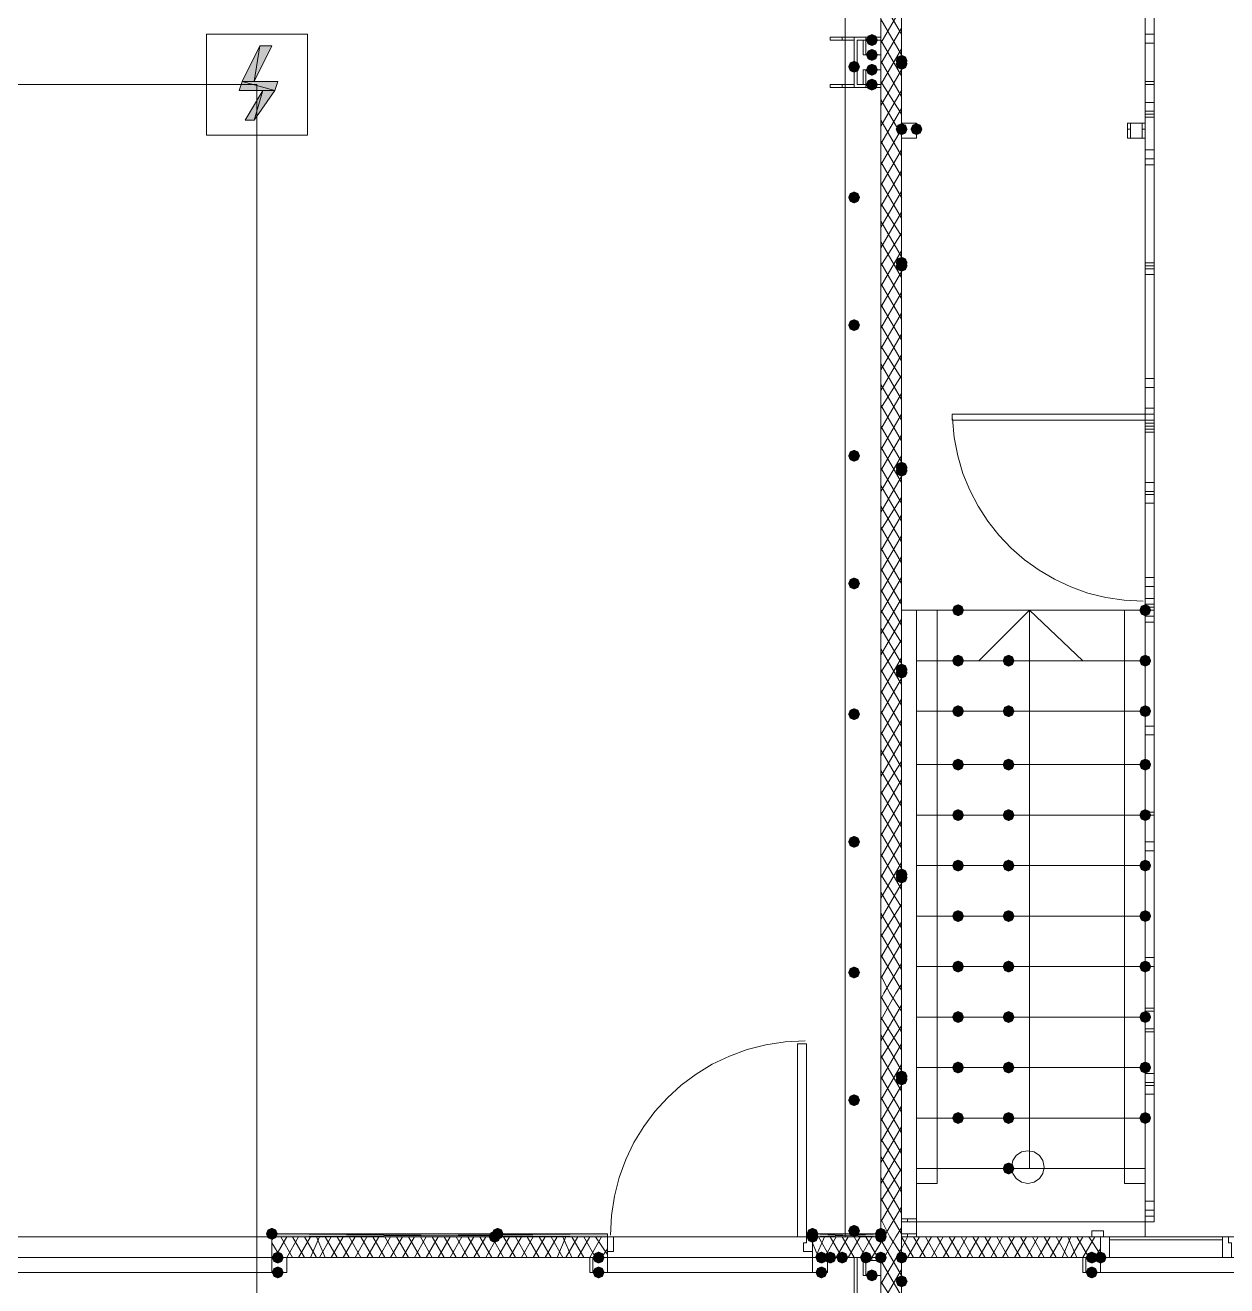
# Model space of a CAD drawing. Header units: millimetres. Extents: x 0 to 420, y 0 to 297.
# Drawn here: x 223.31 to 240.43, y 187.01 to 204.98 of the extents above; entities that cross this region are included whole.
import ezdxf

# ---------------------------------------------------------------- set-up
doc = ezdxf.new("R2010")
doc.units = ezdxf.units.MM

msp = doc.modelspace()

# ---------------------------------------------------------------- hatches: boundary and pattern name
h = msp.add_hatch(color=7)
h.paths.add_polyline_path([(235.796667, 222.207667), (235.796667, 204.47)], flags=0)
h.paths.add_polyline_path([(235.796667, 204.47), (235.796667, 222.207667)], flags=0)
for color, points in [(7, [(235.458, 204.766333), (235.433129, 204.706537), (235.373333, 204.681667), (235.313538, 204.706537), (235.288667, 204.766333), (235.313537, 204.826129), (235.373333, 204.851), (235.433129, 204.826129)]), (7, [(235.458, 204.554667), (235.433129, 204.494871), (235.373333, 204.47), (235.313538, 204.494871), (235.288667, 204.554667), (235.313537, 204.614462), (235.373333, 204.639333), (235.433129, 204.614463)]), (254, [(235.881333, 204.47), (235.856462, 204.410204), (235.796667, 204.385333), (235.736871, 204.410204), (235.712, 204.47), (235.736871, 204.529796), (235.796667, 204.554667), (235.856462, 204.529796)]), (254, [(235.881333, 204.427667), (235.856462, 204.367871), (235.796667, 204.343), (235.736871, 204.367871), (235.712, 204.427667), (235.736871, 204.487462), (235.796667, 204.512333), (235.856462, 204.487463)]), (7, [(235.204, 204.385333), (235.179129, 204.325537), (235.119333, 204.300667), (235.059538, 204.325537), (235.034667, 204.385333), (235.059537, 204.445129), (235.119333, 204.47), (235.179129, 204.445129)]), (7, [(235.458, 204.343), (235.433129, 204.283204), (235.373333, 204.258333), (235.313538, 204.283204), (235.288667, 204.343), (235.313537, 204.402796), (235.373333, 204.427667), (235.433129, 204.402796)]), (7, [(235.458, 204.131333), (235.433129, 204.071537), (235.373333, 204.046667), (235.313538, 204.071537), (235.288667, 204.131333), (235.313537, 204.191129), (235.373333, 204.216), (235.433129, 204.191129)]), (7, [(235.881333, 203.496333), (235.856462, 203.436537), (235.796667, 203.411667), (235.736871, 203.436537), (235.712, 203.496333), (235.736871, 203.556129), (235.796667, 203.581), (235.856462, 203.556129)]), (7, [(236.093, 203.496333), (236.068129, 203.436537), (236.008333, 203.411667), (235.948537, 203.436537), (235.923667, 203.496333), (235.948537, 203.556129), (236.008333, 203.581), (236.068129, 203.556129)]), (7, [(235.204, 202.522667), (235.179129, 202.462871), (235.119333, 202.438), (235.059538, 202.462871), (235.034667, 202.522667), (235.059537, 202.582462), (235.119333, 202.607333), (235.179129, 202.582463)]), (254, [(235.881333, 201.591333), (235.856462, 201.531537), (235.796667, 201.506667), (235.736871, 201.531537), (235.712, 201.591333), (235.736871, 201.651129), (235.796667, 201.676), (235.856462, 201.651129)]), (254, [(235.881333, 201.549), (235.856462, 201.489204), (235.796667, 201.464333), (235.736871, 201.489204), (235.712, 201.549), (235.736871, 201.608796), (235.796667, 201.633667), (235.856462, 201.608796)]), (7, [(235.204, 200.702333), (235.179129, 200.642537), (235.119333, 200.617667), (235.059538, 200.642537), (235.034667, 200.702333), (235.059537, 200.762129), (235.119333, 200.787), (235.179129, 200.762129)]), (7, [(235.204, 198.839667), (235.179129, 198.779871), (235.119333, 198.755), (235.059538, 198.779871), (235.034667, 198.839667), (235.059537, 198.899462), (235.119333, 198.924333), (235.179129, 198.899463)]), (254, [(235.881333, 198.670333), (235.856462, 198.610537), (235.796667, 198.585667), (235.736871, 198.610537), (235.712, 198.670333), (235.736871, 198.730129), (235.796667, 198.755), (235.856462, 198.730129)]), (254, [(235.881333, 198.628), (235.856462, 198.568204), (235.796667, 198.543333), (235.736871, 198.568204), (235.712, 198.628), (235.736871, 198.687796), (235.796667, 198.712667), (235.856462, 198.687796)]), (7, [(235.204, 197.019333), (235.179129, 196.959537), (235.119333, 196.934667), (235.059538, 196.959537), (235.034667, 197.019333), (235.059537, 197.079129), (235.119333, 197.104), (235.179129, 197.079129)]), (254, [(236.685667, 196.638333), (236.660796, 196.578537), (236.601, 196.553667), (236.541204, 196.578537), (236.516333, 196.638333), (236.541204, 196.698129), (236.601, 196.723), (236.660796, 196.698129)]), (254, [(239.352667, 196.638333), (239.327796, 196.578537), (239.268, 196.553667), (239.208204, 196.578537), (239.183333, 196.638333), (239.208204, 196.698129), (239.268, 196.723), (239.327796, 196.698129)]), (254, [(236.685667, 195.918667), (236.660796, 195.858871), (236.601, 195.834), (236.541204, 195.858871), (236.516333, 195.918667), (236.541204, 195.978462), (236.601, 196.003333), (236.660796, 195.978463)]), (254, [(237.405333, 195.918667), (237.380462, 195.858871), (237.320667, 195.834), (237.260871, 195.858871), (237.236, 195.918667), (237.260871, 195.978462), (237.320667, 196.003333), (237.380462, 195.978463)]), (254, [(239.352667, 195.918667), (239.327796, 195.858871), (239.268, 195.834), (239.208204, 195.858871), (239.183333, 195.918667), (239.208204, 195.978462), (239.268, 196.003333), (239.327796, 195.978463)]), (254, [(235.881333, 195.791667), (235.856462, 195.731871), (235.796667, 195.707), (235.736871, 195.731871), (235.712, 195.791667), (235.736871, 195.851462), (235.796667, 195.876333), (235.856462, 195.851463)]), (254, [(235.881333, 195.749333), (235.856462, 195.689537), (235.796667, 195.664667), (235.736871, 195.689537), (235.712, 195.749333), (235.736871, 195.809129), (235.796667, 195.834), (235.856462, 195.809129)]), (7, [(235.204, 195.156667), (235.179129, 195.096871), (235.119333, 195.072), (235.059538, 195.096871), (235.034667, 195.156667), (235.059537, 195.216462), (235.119333, 195.241333), (235.179129, 195.216463)]), (254, [(236.685667, 195.199), (236.660796, 195.139204), (236.601, 195.114333), (236.541204, 195.139204), (236.516333, 195.199), (236.541204, 195.258796), (236.601, 195.283667), (236.660796, 195.258796)]), (254, [(237.405333, 195.199), (237.380462, 195.139204), (237.320667, 195.114333), (237.260871, 195.139204), (237.236, 195.199), (237.260871, 195.258796), (237.320667, 195.283667), (237.380462, 195.258796)]), (254, [(239.352667, 195.199), (239.327796, 195.139204), (239.268, 195.114333), (239.208204, 195.139204), (239.183333, 195.199), (239.208204, 195.258796), (239.268, 195.283667), (239.327796, 195.258796)]), (254, [(236.685667, 194.437), (236.660796, 194.377204), (236.601, 194.352333), (236.541204, 194.377204), (236.516333, 194.437), (236.541204, 194.496796), (236.601, 194.521667), (236.660796, 194.496796)]), (254, [(237.405333, 194.437), (237.380462, 194.377204), (237.320667, 194.352333), (237.260871, 194.377204), (237.236, 194.437), (237.260871, 194.496796), (237.320667, 194.521667), (237.380462, 194.496796)]), (254, [(239.352667, 194.437), (239.327796, 194.377204), (239.268, 194.352333), (239.208204, 194.377204), (239.183333, 194.437), (239.208204, 194.496796), (239.268, 194.521667), (239.327796, 194.496796)]), (254, [(236.685667, 193.717333), (236.660796, 193.657537), (236.601, 193.632667), (236.541204, 193.657537), (236.516333, 193.717333), (236.541204, 193.777129), (236.601, 193.802), (236.660796, 193.777129)]), (254, [(237.405333, 193.717333), (237.380462, 193.657537), (237.320667, 193.632667), (237.260871, 193.657537), (237.236, 193.717333), (237.260871, 193.777129), (237.320667, 193.802), (237.380462, 193.777129)]), (254, [(239.352667, 193.717333), (239.327796, 193.657537), (239.268, 193.632667), (239.208204, 193.657537), (239.183333, 193.717333), (239.208204, 193.777129), (239.268, 193.802), (239.327796, 193.777129)]), (7, [(235.204, 193.336333), (235.179129, 193.276537), (235.119333, 193.251667), (235.059538, 193.276537), (235.034667, 193.336333), (235.059537, 193.396129), (235.119333, 193.421), (235.179129, 193.396129)]), (254, [(236.685667, 192.997667), (236.660796, 192.937871), (236.601, 192.913), (236.541204, 192.937871), (236.516333, 192.997667), (236.541204, 193.057462), (236.601, 193.082333), (236.660796, 193.057463)]), (254, [(237.405333, 192.997667), (237.380462, 192.937871), (237.320667, 192.913), (237.260871, 192.937871), (237.236, 192.997667), (237.260871, 193.057462), (237.320667, 193.082333), (237.380462, 193.057463)]), (254, [(239.352667, 192.997667), (239.327796, 192.937871), (239.268, 192.913), (239.208204, 192.937871), (239.183333, 192.997667), (239.208204, 193.057462), (239.268, 193.082333), (239.327796, 193.057463)]), (254, [(235.881333, 192.870667), (235.856462, 192.810871), (235.796667, 192.786), (235.736871, 192.810871), (235.712, 192.870667), (235.736871, 192.930462), (235.796667, 192.955333), (235.856462, 192.930463)]), (254, [(235.881333, 192.828333), (235.856462, 192.768537), (235.796667, 192.743667), (235.736871, 192.768537), (235.712, 192.828333), (235.736871, 192.888129), (235.796667, 192.913), (235.856462, 192.888129)]), (254, [(236.685667, 192.278), (236.660796, 192.218204), (236.601, 192.193333), (236.541204, 192.218204), (236.516333, 192.278), (236.541204, 192.337796), (236.601, 192.362667), (236.660796, 192.337796)]), (254, [(237.405333, 192.278), (237.380462, 192.218204), (237.320667, 192.193333), (237.260871, 192.218204), (237.236, 192.278), (237.260871, 192.337796), (237.320667, 192.362667), (237.380462, 192.337796)]), (254, [(239.352667, 192.278), (239.327796, 192.218204), (239.268, 192.193333), (239.208204, 192.218204), (239.183333, 192.278), (239.208204, 192.337796), (239.268, 192.362667), (239.327796, 192.337796)]), (254, [(236.685667, 191.558333), (236.660796, 191.498538), (236.601, 191.473667), (236.541204, 191.498538), (236.516333, 191.558333), (236.541204, 191.618129), (236.601, 191.643), (236.660796, 191.618129)]), (254, [(237.405333, 191.558333), (237.380462, 191.498538), (237.320667, 191.473667), (237.260871, 191.498538), (237.236, 191.558333), (237.260871, 191.618129), (237.320667, 191.643), (237.380462, 191.618129)]), (254, [(239.352667, 191.558333), (239.327796, 191.498538), (239.268, 191.473667), (239.208204, 191.498538), (239.183333, 191.558333), (239.208204, 191.618129), (239.268, 191.643), (239.327796, 191.618129)]), (7, [(235.204, 191.473667), (235.179129, 191.413871), (235.119333, 191.389), (235.059538, 191.413871), (235.034667, 191.473667), (235.059537, 191.533462), (235.119333, 191.558333), (235.179129, 191.533463)]), (254, [(236.685667, 190.838667), (236.660796, 190.778871), (236.601, 190.754), (236.541204, 190.778871), (236.516333, 190.838667), (236.541204, 190.898462), (236.601, 190.923333), (236.660796, 190.898463)]), (254, [(237.405333, 190.838667), (237.380462, 190.778871), (237.320667, 190.754), (237.260871, 190.778871), (237.236, 190.838667), (237.260871, 190.898462), (237.320667, 190.923333), (237.380462, 190.898463)]), (254, [(239.352667, 190.838667), (239.327796, 190.778871), (239.268, 190.754), (239.208204, 190.778871), (239.183333, 190.838667), (239.208204, 190.898462), (239.268, 190.923333), (239.327796, 190.898463)]), (254, [(236.685667, 190.119), (236.660796, 190.059204), (236.601, 190.034333), (236.541204, 190.059204), (236.516333, 190.119), (236.541204, 190.178796), (236.601, 190.203667), (236.660796, 190.178796)]), (254, [(237.405333, 190.119), (237.380462, 190.059204), (237.320667, 190.034333), (237.260871, 190.059204), (237.236, 190.119), (237.260871, 190.178796), (237.320667, 190.203667), (237.380462, 190.178796)]), (254, [(239.352667, 190.119), (239.327796, 190.059204), (239.268, 190.034333), (239.208204, 190.059204), (239.183333, 190.119), (239.208204, 190.178796), (239.268, 190.203667), (239.327796, 190.178796)]), (254, [(235.881333, 189.992), (235.856462, 189.932204), (235.796667, 189.907333), (235.736871, 189.932204), (235.712, 189.992), (235.736871, 190.051796), (235.796667, 190.076667), (235.856462, 190.051796)]), (254, [(235.881333, 189.949667), (235.856462, 189.889871), (235.796667, 189.865), (235.736871, 189.889871), (235.712, 189.949667), (235.736871, 190.009462), (235.796667, 190.034333), (235.856462, 190.009463)]), (7, [(235.204, 189.653333), (235.179129, 189.593537), (235.119333, 189.568667), (235.059538, 189.593537), (235.034667, 189.653333), (235.059537, 189.713129), (235.119333, 189.738), (235.179129, 189.713129)]), (254, [(236.685667, 189.399333), (236.660796, 189.339538), (236.601, 189.314667), (236.541204, 189.339538), (236.516333, 189.399333), (236.541204, 189.459129), (236.601, 189.484), (236.660796, 189.459129)]), (254, [(237.405333, 189.399333), (237.380462, 189.339538), (237.320667, 189.314667), (237.260871, 189.339538), (237.236, 189.399333), (237.260871, 189.459129), (237.320667, 189.484), (237.380462, 189.459129)]), (254, [(239.352667, 189.399333), (239.327796, 189.339538), (239.268, 189.314667), (239.208204, 189.339538), (239.183333, 189.399333), (239.208204, 189.459129), (239.268, 189.484), (239.327796, 189.459129)]), (254, [(237.405333, 188.679667), (237.380462, 188.619871), (237.320667, 188.595), (237.260871, 188.619871), (237.236, 188.679667), (237.260871, 188.739462), (237.320667, 188.764333), (237.380462, 188.739463)]), (254, [(226.906667, 187.748333), (226.881796, 187.688538), (226.822, 187.663667), (226.762204, 187.688538), (226.737333, 187.748333), (226.762204, 187.808129), (226.822, 187.833), (226.881796, 187.808129)]), (254, [(226.906667, 187.748333), (226.881796, 187.688538), (226.822, 187.663667), (226.762204, 187.688538), (226.737333, 187.748333), (226.762204, 187.808129), (226.822, 187.833), (226.881796, 187.808129)]), (254, [(230.124, 187.748333), (230.099129, 187.688538), (230.039333, 187.663667), (229.979537, 187.688538), (229.954667, 187.748333), (229.979537, 187.808129), (230.039333, 187.833), (230.099129, 187.808129)]), (254, [(234.611333, 187.748333), (234.586462, 187.688538), (234.526667, 187.663667), (234.466871, 187.688538), (234.442, 187.748333), (234.466871, 187.808129), (234.526667, 187.833), (234.586462, 187.808129)]), (7, [(235.204, 187.790667), (235.179129, 187.730871), (235.119333, 187.706), (235.059538, 187.730871), (235.034667, 187.790667), (235.059537, 187.850462), (235.119333, 187.875333), (235.179129, 187.850463)]), (254, [(235.585, 187.748333), (235.560129, 187.688538), (235.500333, 187.663667), (235.440538, 187.688538), (235.415667, 187.748333), (235.440537, 187.808129), (235.500333, 187.833), (235.560129, 187.808129)]), (254, [(230.081667, 187.706), (230.056796, 187.646204), (229.997, 187.621333), (229.937204, 187.646204), (229.912333, 187.706), (229.937204, 187.765796), (229.997, 187.790667), (230.056796, 187.765796)]), (254, [(234.611333, 187.706), (234.586462, 187.646204), (234.526667, 187.621333), (234.466871, 187.646204), (234.442, 187.706), (234.466871, 187.765796), (234.526667, 187.790667), (234.586462, 187.765796)]), (254, [(235.585, 187.706), (235.560129, 187.646204), (235.500333, 187.621333), (235.440538, 187.646204), (235.415667, 187.706), (235.440537, 187.765796), (235.500333, 187.790667), (235.560129, 187.765796)]), (254, [(235.585, 187.706), (235.560129, 187.646204), (235.500333, 187.621333), (235.440538, 187.646204), (235.415667, 187.706), (235.440537, 187.765796), (235.500333, 187.790667), (235.560129, 187.765796)]), (7, [(226.991333, 187.409667), (226.966462, 187.349871), (226.906667, 187.325), (226.846871, 187.349871), (226.822, 187.409667), (226.846871, 187.469462), (226.906667, 187.494333), (226.966462, 187.469463)]), (7, [(231.563333, 187.409667), (231.538462, 187.349871), (231.478667, 187.325), (231.418871, 187.349871), (231.394, 187.409667), (231.418871, 187.469462), (231.478667, 187.494333), (231.538462, 187.469463)]), (7, [(234.738333, 187.409667), (234.713462, 187.349871), (234.653667, 187.325), (234.593871, 187.349871), (234.569, 187.409667), (234.593871, 187.469462), (234.653667, 187.494333), (234.713462, 187.469463)]), (7, [(234.865333, 187.409667), (234.840462, 187.349871), (234.780667, 187.325), (234.720871, 187.349871), (234.696, 187.409667), (234.720871, 187.469462), (234.780667, 187.494333), (234.840462, 187.469463)]), (7, [(235.034667, 187.409667), (235.009796, 187.349871), (234.95, 187.325), (234.890204, 187.349871), (234.865333, 187.409667), (234.890204, 187.469462), (234.95, 187.494333), (235.009796, 187.469463)]), (7, [(235.373333, 187.409667), (235.348462, 187.349871), (235.288667, 187.325), (235.228871, 187.349871), (235.204, 187.409667), (235.228871, 187.469462), (235.288667, 187.494333), (235.348462, 187.469463)]), (7, [(235.585, 187.409667), (235.560129, 187.349871), (235.500333, 187.325), (235.440538, 187.349871), (235.415667, 187.409667), (235.440537, 187.469462), (235.500333, 187.494333), (235.560129, 187.469463)]), (254, [(235.881333, 187.409667), (235.856462, 187.349871), (235.796667, 187.325), (235.736871, 187.349871), (235.712, 187.409667), (235.736871, 187.469462), (235.796667, 187.494333), (235.856462, 187.469463)]), (254, [(235.881333, 187.409667), (235.856462, 187.349871), (235.796667, 187.325), (235.736871, 187.349871), (235.712, 187.409667), (235.736871, 187.469462), (235.796667, 187.494333), (235.856462, 187.469463)]), (7, [(238.590667, 187.409667), (238.565796, 187.349871), (238.506, 187.325), (238.446204, 187.349871), (238.421333, 187.409667), (238.446204, 187.469462), (238.506, 187.494333), (238.565796, 187.469463)]), (254, [(238.717667, 187.409667), (238.692796, 187.349871), (238.633, 187.325), (238.573204, 187.349871), (238.548333, 187.409667), (238.573204, 187.469462), (238.633, 187.494333), (238.692796, 187.469463)]), (7, [(226.991333, 187.198), (226.966462, 187.138204), (226.906667, 187.113333), (226.846871, 187.138204), (226.822, 187.198), (226.846871, 187.257796), (226.906667, 187.282667), (226.966462, 187.257796)]), (7, [(231.563333, 187.198), (231.538462, 187.138204), (231.478667, 187.113333), (231.418871, 187.138204), (231.394, 187.198), (231.418871, 187.257796), (231.478667, 187.282667), (231.538462, 187.257796)]), (7, [(234.738333, 187.198), (234.713462, 187.138204), (234.653667, 187.113333), (234.593871, 187.138204), (234.569, 187.198), (234.593871, 187.257796), (234.653667, 187.282667), (234.713462, 187.257796)]), (7, [(238.590667, 187.198), (238.565796, 187.138204), (238.506, 187.113333), (238.446204, 187.138204), (238.421333, 187.198), (238.446204, 187.257796), (238.506, 187.282667), (238.565796, 187.257796)]), (7, [(235.458, 187.155667), (235.433129, 187.095871), (235.373333, 187.071), (235.313538, 187.095871), (235.288667, 187.155667), (235.313537, 187.215462), (235.373333, 187.240333), (235.433129, 187.215463)]), (254, [(235.881333, 187.071), (235.856462, 187.011204), (235.796667, 186.986333), (235.736871, 187.011204), (235.712, 187.071), (235.736871, 187.130796), (235.796667, 187.155667), (235.856462, 187.130796)]), (254, [(235.881333, 187.071), (235.856462, 187.011204), (235.796667, 186.986333), (235.736871, 187.011204), (235.712, 187.071), (235.736871, 187.130796), (235.796667, 187.155667), (235.856462, 187.130796)])]:
    msp.add_hatch(color=color).paths.add_polyline_path(points, flags=0)
h = msp.add_hatch(color=1)
h.paths.add_polyline_path([(226.822001, 204.681666), (226.652667, 204.681666), (226.568001, 204.173666)], flags=0)
h.paths.add_polyline_path([(226.652667, 204.681666), (226.568001, 204.173666), (226.398667, 204.173666)], flags=0)
h = msp.add_hatch(color=7)
h.paths.add_polyline_path([(235.796667, 204.427667), (235.796667, 187.071)], flags=0)
h.paths.add_polyline_path([(235.796667, 187.071), (235.796667, 204.427667)], flags=0)
h = msp.add_hatch(color=1)
h.paths.add_polyline_path([(226.906667, 204.173666), (226.398667, 204.173666), (226.864334, 204.046666)], flags=0)
h.paths.add_polyline_path([(226.398667, 204.173666), (226.864334, 204.046666), (226.356334, 204.046666)], flags=0)
h = msp.add_hatch(color=1)
h.paths.add_polyline_path([(226.864334, 204.046666), (226.695001, 204.046666), (226.568001, 203.623333)], flags=0)
h.paths.add_polyline_path([(226.695001, 204.046666), (226.568001, 203.623333), (226.441001, 203.623333)], flags=0)
h = msp.add_hatch(color=7)
h.paths.add_polyline_path([(231.605667, 187.748333), (226.822, 187.748333), (231.605667, 187.706)], flags=0)
h.paths.add_polyline_path([(226.822, 187.748333), (231.605667, 187.706), (226.822, 187.706)], flags=0)
h = msp.add_hatch(color=7)
h.paths.add_polyline_path([(235.500333, 187.748333), (234.526667, 187.748333), (235.500333, 187.706)], flags=0)
h.paths.add_polyline_path([(234.526667, 187.748333), (235.500333, 187.706), (234.526667, 187.706)], flags=0)
h = msp.add_hatch(color=7)
h.paths.add_polyline_path([(235.796667, 187.409667), (238.633, 187.409667)], flags=0)
h.paths.add_polyline_path([(238.633, 187.409667), (235.796667, 187.409667)], flags=0)
h = msp.add_hatch(color=7)
h.paths.add_polyline_path([(235.796667, 187.071), (235.796667, 169.672)], flags=0)
h.paths.add_polyline_path([(235.796667, 169.672), (235.796667, 187.071)], flags=0)

# ---------------------------------------------------------------- linework, layer by layer
at = {"color": 7, "lineweight": 0}
for points in [[(217.889667, 222.207667), (217.889667, 187.706), (234.992333, 187.706), (234.992333, 222.207667)], [(235.796667, 222.207667), (235.796667, 204.47)], [(235.796667, 204.47), (235.796667, 222.207667)], [(235.796667, 222.207667), (235.796667, 204.47)], [(235.796667, 222.207667), (235.796667, 204.47)], [(235.500333, 204.089), (234.780667, 204.089), (234.780667, 204.131333), (235.119333, 204.131333), (235.119333, 204.766333), (234.780667, 204.766333), (234.780667, 204.808667), (235.500333, 204.808667), (235.500333, 204.766333), (235.161667, 204.766333), (235.161667, 204.131333), (235.500333, 204.131333)], [(235.500333, 204.554667), (235.288667, 204.554667), (235.288667, 204.766333), (235.500333, 204.766333), (235.500333, 204.554667), (235.246333, 204.554667), (235.246333, 204.766333), (235.500333, 204.766333)], [(235.500333, 204.131333), (235.288667, 204.131333), (235.288667, 204.343), (235.500333, 204.343), (235.500333, 204.131333), (235.246333, 204.131333), (235.246333, 204.343), (235.500333, 204.343)], [(235.796667, 204.427667), (235.796667, 187.071)], [(235.796667, 187.071), (235.796667, 204.427667)], [(235.796667, 204.427667), (235.796667, 187.071)], [(235.796667, 204.427667), (235.796667, 187.071)], [(239.395, 204.173667), (239.268, 204.173667)], [(236.008333, 203.369333), (236.008333, 203.581), (235.796667, 203.581), (235.796667, 203.369333), (236.008333, 203.369333), (236.008333, 203.581), (235.796667, 203.581), (235.796667, 203.369333)], [(239.268, 203.369333), (239.268, 203.581), (239.014, 203.581), (239.014, 203.369333)], [(239.225667, 203.369333), (239.056333, 203.369333), (239.056333, 203.581), (239.225667, 203.581)], [(239.268, 202.988333), (239.395, 202.988333)], [(239.395, 201.591333), (239.395, 201.506667), (239.268, 201.506667), (239.268, 201.591333)], [(239.268, 199.432333), (239.268, 199.517), (239.395, 199.517), (239.395, 199.432333)], [(236.516333, 199.432333), (236.516333, 199.347667), (239.268, 199.347667), (239.268, 199.432333)], [(236.008333, 188.468), (236.008333, 188.679667), (236.008333, 196.638333), (236.304667, 196.638333), (236.304667, 188.679667), (236.304667, 188.468)], [(239.268, 195.918667), (236.008333, 195.918667), (236.008333, 196.638333), (239.268, 196.638333)], [(239.268, 196.638333), (236.008333, 196.638333), (236.008333, 187.917667), (239.268, 187.917667)], [(238.971667, 188.468), (238.971667, 188.679667), (238.971667, 196.638333), (239.268, 196.638333), (239.268, 188.679667), (239.268, 188.468)], [(239.268, 196.638333), (239.268, 196.723), (239.395, 196.723), (239.395, 196.638333)], [(239.395, 196.553667), (239.268, 196.553667)], [(239.268, 195.199), (236.008333, 195.199), (236.008333, 195.918667), (239.268, 195.918667)], [(239.268, 194.437), (236.008333, 194.437), (236.008333, 195.199), (239.268, 195.199)], [(239.268, 193.717333), (236.008333, 193.717333), (236.008333, 194.437), (239.268, 194.437)], [(239.395, 193.759667), (239.268, 193.759667)], [(239.268, 192.997667), (236.008333, 192.997667), (236.008333, 193.717333), (239.268, 193.717333)], [(239.268, 192.278), (236.008333, 192.278), (236.008333, 192.997667), (239.268, 192.997667)], [(239.268, 191.558333), (236.008333, 191.558333), (236.008333, 192.278), (239.268, 192.278)], [(239.268, 190.838667), (236.008333, 190.838667), (236.008333, 191.558333), (239.268, 191.558333)], [(239.395, 190.965667), (239.268, 190.965667)], [(239.268, 190.119), (236.008333, 190.119), (236.008333, 190.838667), (239.268, 190.838667)], [(234.442, 190.457667), (234.442, 187.706), (234.315, 187.706), (234.315, 190.457667)], [(239.268, 189.399333), (236.008333, 189.399333), (236.008333, 190.119), (239.268, 190.119)], [(239.268, 188.679667), (236.008333, 188.679667), (236.008333, 189.399333), (239.268, 189.399333)], [(236.008333, 187.96), (235.796667, 187.96), (235.796667, 187.706), (236.008333, 187.706)], [(236.008333, 187.917667), (236.008333, 187.748333), (235.796667, 187.748333), (235.796667, 187.917667)], [(231.605667, 187.748333), (226.822, 187.748333), (231.605667, 187.706)], [(226.822, 187.748333), (231.605667, 187.706), (226.822, 187.706)], [(231.605667, 187.748333), (231.605667, 187.706), (226.822, 187.706), (226.822, 187.748333), (231.605667, 187.748333), (226.822, 187.748333), (226.822, 187.706), (231.605667, 187.706)], [(231.690333, 187.494333), (231.690333, 187.621333), (231.690333, 187.706), (231.605667, 187.706), (231.605667, 187.494333)], [(231.605667, 187.706), (231.605667, 187.494333)], [(234.526667, 187.494333), (234.526667, 187.706), (234.442, 187.706), (234.442, 187.621333), (234.399667, 187.621333), (234.399667, 187.494333)], [(235.500333, 187.748333), (234.526667, 187.748333), (235.500333, 187.706)], [(234.526667, 187.748333), (235.500333, 187.706), (234.526667, 187.706)], [(234.526667, 187.706), (235.500333, 187.706), (235.500333, 187.748333), (234.526667, 187.748333)], [(234.526667, 187.706), (235.500333, 187.706), (235.500333, 187.748333), (234.526667, 187.748333)], [(234.526667, 187.706), (234.526667, 187.494333)], [(238.675333, 187.706), (238.506, 187.706), (238.506, 187.790667), (238.675333, 187.790667)], [(238.506, 187.706), (238.633, 187.706)], [(238.633, 187.409667), (238.76, 187.409667), (238.76, 187.706), (238.633, 187.706)], [(238.633, 187.409667), (238.633, 187.706)], [(240.368667, 187.706), (238.76, 187.706), (238.76, 187.409667), (240.368667, 187.409667)], [(240.495667, 187.409667), (240.495667, 187.621333), (240.453333, 187.621333), (240.453333, 187.706), (240.368667, 187.706), (240.368667, 187.409667)], [(217.889667, 176.276), (235.500333, 176.276), (235.500333, 187.409667), (217.889667, 187.409667)], [(231.351667, 187.198), (231.605667, 187.198), (231.605667, 187.409667), (231.351667, 187.409667)], [(231.394, 187.198), (231.394, 187.409667), (231.605667, 187.409667), (231.605667, 187.198)], [(235.500333, 186.69), (234.780667, 186.69), (234.780667, 186.732333), (235.119333, 186.732333), (235.119333, 187.409667), (234.780667, 187.409667), (235.500333, 187.409667), (235.161667, 187.409667), (235.161667, 186.732333), (235.500333, 186.732333)], [(235.500333, 187.409667), (235.246333, 187.409667), (235.246333, 187.155667), (235.500333, 187.155667)], [(235.500333, 187.367333), (235.500333, 187.155667), (235.288667, 187.155667), (235.288667, 187.367333)], [(235.796667, 187.409667), (238.633, 187.409667)], [(238.633, 187.409667), (235.796667, 187.409667)], [(238.633, 187.409667), (235.796667, 187.409667), (238.633, 187.409667), (235.796667, 187.409667)], [(238.633, 187.409667), (238.421333, 187.409667), (238.421333, 187.198), (238.633, 187.198), (238.633, 187.409667), (238.379, 187.409667), (238.379, 187.198), (238.633, 187.198)], [(235.796667, 187.071), (235.796667, 169.672)], [(235.796667, 169.672), (235.796667, 187.071)], [(235.796667, 187.071), (235.796667, 169.672)], [(235.796667, 187.071), (235.796667, 169.672)]]:
    msp.add_lwpolyline(points, close=True, dxfattribs=at)
for points in [[(235.500333, 222.207667), (235.500333, 191.177333)], [(235.796667, 222.207667), (235.796667, 204.47), (235.796667, 222.207667), (235.796667, 204.47)], [(235.796667, 191.177333), (235.796667, 222.207667)], [(239.268, 203.665667), (239.268, 203.708), (239.268, 211.455), (239.395, 211.455)], [(239.268, 203.708), (239.395, 203.708), (239.395, 211.455)], [(239.268, 205.613), (239.268, 203.750333)], [(239.268, 203.750333), (239.395, 203.750333), (239.395, 205.613), (239.268, 205.613)], [(235.796667, 204.851), (235.500333, 205.359)], [(235.500333, 204.724), (235.796667, 205.232)], [(235.796667, 204.554667), (235.500333, 205.062667)], [(235.500333, 204.427667), (235.796667, 204.935667)], [(225.890667, 204.850999), (227.330001, 204.850999)], [(234.780667, 204.766333), (234.780667, 204.808667)], [(234.95, 204.766333), (234.95, 204.808667)], [(235.119333, 204.089), (235.119333, 204.808667)], [(235.288667, 204.766333), (235.288667, 204.808667)], [(235.500333, 204.766333), (235.500333, 204.808667)], [(235.796667, 204.258333), (235.500333, 204.766333)], [(239.395, 204.851), (239.268, 204.851)], [(239.268, 204.724), (239.395, 204.724)], [(235.500333, 204.131333), (235.796667, 204.639333)], [(235.796667, 203.962), (235.500333, 204.47)], [(235.500333, 203.835), (235.796667, 204.343)], [(235.796667, 204.427667), (235.796667, 187.071), (235.796667, 204.427667), (235.796667, 187.071)], [(235.796667, 203.708), (235.500333, 204.173667)], [(239.268, 204.131333), (239.395, 204.131333), (239.268, 204.131333), (239.268, 204.173667), (239.395, 204.173667), (239.395, 204.131333)], [(234.780667, 204.089), (234.780667, 204.131333)], [(234.95, 204.089), (234.95, 204.131333)], [(235.288667, 204.089), (235.288667, 204.131333)], [(235.500333, 204.089), (235.500333, 204.131333)], [(235.500333, 203.538667), (235.796667, 204.046667)], [(239.395, 204.131333), (239.268, 204.131333)], [(235.796667, 203.411667), (235.500333, 203.919667)], [(235.500333, 203.284667), (235.796667, 203.792667)], [(239.395, 203.877333), (239.268, 203.877333)], [(235.796667, 203.115333), (235.500333, 203.623333)], [(239.268, 203.708), (239.395, 203.708)], [(239.395, 203.708), (239.395, 203.665667), (239.268, 203.665667)], [(239.268, 202.988333), (239.268, 203.665667), (239.395, 203.665667)], [(239.268, 199.305333), (239.268, 203.665667)], [(239.268, 199.305333), (239.395, 199.305333), (239.395, 203.665667)], [(239.395, 203.665667), (239.395, 202.988333)], [(235.500333, 202.988333), (235.796667, 203.496333)], [(239.056333, 203.496333), (239.014, 203.496333)], [(239.268, 203.496333), (239.225667, 203.496333)], [(235.796667, 202.819), (235.500333, 203.327)], [(235.500333, 202.692), (235.796667, 203.2)], [(239.395, 203.2), (239.268, 203.2)], [(239.268, 203.073), (239.395, 203.073)], [(235.796667, 202.522667), (235.500333, 203.030667)], [(235.500333, 202.395667), (235.796667, 202.903667)], [(239.268, 202.988333), (239.268, 190.669333), (239.268, 190.627), (239.395, 190.627), (239.395, 190.669333), (239.268, 190.669333)], [(239.395, 202.988333), (239.395, 190.669333)], [(235.796667, 202.226333), (235.500333, 202.734333)], [(235.500333, 202.099333), (235.796667, 202.607333)], [(235.796667, 201.972333), (235.500333, 202.438)], [(235.500333, 201.803), (235.796667, 202.311)], [(235.796667, 201.676), (235.500333, 202.184)], [(235.500333, 201.549), (235.796667, 202.014667)], [(235.796667, 201.379667), (235.500333, 201.887667)], [(235.500333, 201.252667), (235.796667, 201.760667)], [(235.796667, 201.083333), (235.500333, 201.591333)], [(235.500333, 200.956333), (235.796667, 201.464333)], [(239.395, 201.549), (239.268, 201.549)], [(235.796667, 200.787), (235.500333, 201.295)], [(239.268, 201.422), (239.395, 201.422)], [(235.500333, 200.66), (235.796667, 201.168)], [(235.796667, 200.490667), (235.500333, 200.998667)], [(235.500333, 200.363667), (235.796667, 200.871667)], [(235.796667, 200.194333), (235.500333, 200.702333)], [(235.500333, 200.067333), (235.796667, 200.575333)], [(235.796667, 199.940333), (235.500333, 200.406)], [(235.500333, 199.771), (235.796667, 200.279)], [(235.796667, 199.644), (235.500333, 200.152)], [(235.500333, 199.517), (235.796667, 199.982667)], [(235.796667, 199.347667), (235.500333, 199.855667)], [(239.395, 199.940333), (239.268, 199.940333)], [(235.500333, 199.220667), (235.796667, 199.728667)], [(239.268, 199.813333), (239.395, 199.813333)], [(235.796667, 199.051333), (235.500333, 199.559333)], [(235.500333, 198.924333), (235.796667, 199.432333)], [(236.519356, 199.367343), (236.545171, 199.098817), (236.596115, 198.838736), (236.670917, 198.588316), (236.768309, 198.348773), (236.887019, 198.121325), (237.025778, 197.907185), (237.183315, 197.707572), (237.35836, 197.5237), (237.549644, 197.356786), (237.755895, 197.208047), (237.975845, 197.078697), (238.208222, 196.969954), (238.451757, 196.883034), (238.705179, 196.819151), (238.967219, 196.779524), (239.236606, 196.765367)], [(239.395, 199.347667), (239.268, 199.347667), (239.268, 199.220667), (239.268, 198.458667)], [(239.268, 199.305333), (239.395, 199.305333)], [(239.395, 199.347667), (239.395, 199.220667)], [(235.796667, 198.755), (235.500333, 199.263)], [(235.500333, 198.628), (235.796667, 199.136)], [(239.395, 199.263), (239.268, 199.263)], [(239.395, 199.263), (239.268, 199.263)], [(239.395, 199.220667), (239.268, 199.220667)], [(239.268, 199.220667), (239.395, 199.220667), (239.395, 198.458667)], [(239.395, 199.178333), (239.395, 197.104), (239.395, 196.977), (239.268, 196.977), (239.268, 197.104), (239.395, 197.104)], [(239.268, 197.104), (239.268, 199.178333), (239.395, 199.178333)], [(239.268, 199.178333), (239.395, 199.178333)], [(235.796667, 198.458667), (235.500333, 198.966667)], [(235.500333, 198.331667), (235.796667, 198.839667)], [(235.796667, 198.162333), (235.500333, 198.670333)], [(235.500333, 198.035333), (235.796667, 198.543333)], [(235.796667, 197.908333), (235.500333, 198.416333)], [(239.268, 189.865), (239.268, 198.458667), (239.395, 198.458667)], [(239.395, 198.458667), (239.395, 189.865), (239.395, 189.738)], [(235.500333, 197.781333), (235.796667, 198.247)], [(239.268, 198.331667), (239.395, 198.331667)], [(239.395, 198.289333), (239.268, 198.289333)], [(235.796667, 197.612), (235.500333, 198.12)], [(239.268, 198.162333), (239.395, 198.162333)], [(235.500333, 197.485), (235.796667, 197.993)], [(235.796667, 197.315667), (235.500333, 197.823667)], [(235.500333, 197.188667), (235.796667, 197.696667)], [(235.796667, 197.019333), (235.500333, 197.527333)], [(235.500333, 196.892333), (235.796667, 197.400333)], [(235.796667, 196.723), (235.500333, 197.231)], [(235.500333, 196.596), (235.796667, 197.104)], [(235.796667, 196.426667), (235.500333, 196.934667)], [(235.500333, 196.299667), (235.796667, 196.807667)], [(239.395, 196.807667), (239.268, 196.807667)], [(235.796667, 196.172667), (235.500333, 196.638333)], [(237.617, 196.638333), (236.897333, 195.918667)], [(237.617, 188.679667), (237.617, 189.399333), (237.617, 195.918667), (237.617, 196.638333), (238.379, 195.918667)], [(239.268, 196.680667), (239.395, 196.680667)], [(239.268, 195.918667), (239.268, 196.638333)], [(239.268, 196.638333), (239.395, 196.638333)], [(239.268, 196.638333), (239.395, 196.638333)], [(235.500333, 196.003333), (235.796667, 196.511333)], [(239.395, 196.553667), (239.268, 196.553667)], [(239.268, 196.553667), (239.395, 196.553667)], [(239.395, 196.469), (239.268, 196.469)], [(239.395, 196.469), (239.268, 196.469)], [(239.395, 196.469), (239.268, 196.469)], [(235.796667, 195.876333), (235.500333, 196.384333)], [(235.500333, 195.749333), (235.796667, 196.215)], [(235.796667, 195.58), (235.500333, 196.088)], [(235.500333, 195.453), (235.796667, 195.961)], [(239.268, 195.199), (239.268, 195.918667)], [(235.796667, 195.283667), (235.500333, 195.791667)], [(235.500333, 195.156667), (235.796667, 195.664667)], [(235.796667, 194.987333), (235.500333, 195.495333)], [(235.500333, 194.860333), (235.796667, 195.368333)], [(235.796667, 194.691), (235.500333, 195.199)], [(239.268, 194.437), (239.268, 195.199)], [(235.500333, 194.564), (235.796667, 195.072)], [(239.395, 194.987333), (239.268, 194.987333)], [(235.796667, 194.394667), (235.500333, 194.902667)], [(239.268, 194.860333), (239.395, 194.860333)], [(235.500333, 194.267667), (235.796667, 194.775667)], [(235.796667, 194.140667), (235.500333, 194.648667)], [(235.500333, 194.013667), (235.796667, 194.479333)], [(235.796667, 193.844333), (235.500333, 194.352333)], [(239.268, 193.717333), (239.268, 194.437)], [(235.500333, 193.717333), (235.796667, 194.225333)], [(235.796667, 193.548), (235.500333, 194.056)], [(235.500333, 193.421), (235.796667, 193.929)], [(235.796667, 193.251667), (235.500333, 193.759667)], [(239.268, 193.759667), (239.395, 193.759667)], [(239.268, 193.759667), (239.395, 193.759667)], [(235.500333, 193.124667), (235.796667, 193.632667)], [(239.268, 192.997667), (239.268, 193.717333)], [(239.395, 193.717333), (239.268, 193.717333)], [(239.395, 193.717333), (239.268, 193.717333)], [(239.395, 193.717333), (239.268, 193.717333)], [(239.395, 193.717333), (239.268, 193.717333)], [(235.796667, 192.955333), (235.500333, 193.463333)], [(235.500333, 192.828333), (235.796667, 193.336333)], [(239.395, 193.336333), (239.268, 193.336333)], [(239.268, 193.209333), (239.395, 193.209333)], [(235.796667, 192.659), (235.500333, 193.167)], [(235.500333, 192.532), (235.796667, 193.04)], [(235.796667, 192.405), (235.500333, 192.870667)], [(239.268, 192.278), (239.268, 192.997667)], [(235.500333, 192.235667), (235.796667, 192.743667)], [(235.796667, 192.108667), (235.500333, 192.616667)], [(235.500333, 191.981667), (235.796667, 192.447333)], [(235.796667, 191.812333), (235.500333, 192.320333)], [(235.500333, 191.685333), (235.796667, 192.193333)], [(239.268, 191.558333), (239.268, 192.278)], [(235.796667, 191.516), (235.500333, 192.024)], [(235.500333, 191.389), (235.796667, 191.897)], [(235.796667, 191.219667), (235.500333, 191.727667)], [(235.542667, 191.177333), (235.796667, 191.600667)], [(239.395, 191.685333), (239.268, 191.685333)], [(235.627333, 191.177333), (235.500333, 191.431333)], [(239.268, 190.838667), (239.268, 191.558333)], [(239.268, 191.558333), (239.395, 191.558333)], [(235.712, 191.177333), (235.796667, 191.304333)], [(235.500333, 191.092667), (235.542667, 191.177333)], [(235.500333, 190.796333), (235.712, 191.177333)], [(235.500333, 191.177333), (235.500333, 187.706)], [(235.796667, 190.627), (235.500333, 191.135)], [(235.796667, 190.923333), (235.627333, 191.177333)], [(235.796667, 187.706), (235.796667, 191.177333)], [(235.500333, 190.5), (235.796667, 191.008)], [(239.395, 190.923333), (239.268, 190.923333)], [(239.395, 190.923333), (239.268, 190.923333)], [(235.796667, 190.373), (235.500333, 190.838667)], [(235.500333, 190.246), (235.796667, 190.711667)], [(239.268, 190.119), (239.268, 190.838667)], [(239.268, 190.669333), (239.268, 187.917667), (239.395, 187.917667)], [(239.395, 190.669333), (239.395, 187.917667)], [(234.420833, 190.5), (234.137325, 190.485684), (233.862006, 190.443666), (233.596272, 190.37534), (233.341515, 190.282099), (233.09913, 190.165337), (232.870509, 190.026448), (232.657048, 189.866824), (232.460139, 189.687861), (232.281176, 189.490952), (232.121552, 189.277491), (231.982663, 189.04887), (231.865901, 188.806485), (231.77266, 188.551728), (231.704334, 188.285994), (231.662316, 188.010675), (231.648, 187.727167)], [(235.796667, 190.076667), (235.500333, 190.584667)], [(235.500333, 189.949667), (235.796667, 190.457667)], [(235.796667, 189.780333), (235.500333, 190.288333)], [(235.500333, 189.653333), (235.796667, 190.161333)], [(235.796667, 189.484), (235.500333, 189.992)], [(239.268, 189.399333), (239.268, 190.119)], [(239.395, 190.034333), (239.268, 190.034333)], [(235.500333, 189.357), (235.796667, 189.865)], [(239.268, 189.907333), (239.395, 189.907333)], [(239.268, 189.738), (239.268, 189.865), (239.395, 189.865)], [(235.796667, 189.187667), (235.500333, 189.695667)], [(239.268, 188.214), (239.268, 189.738)], [(239.395, 189.738), (239.268, 189.738)], [(239.395, 189.738), (239.395, 188.214), (239.395, 188.087)], [(235.500333, 189.060667), (235.796667, 189.568667)], [(235.796667, 188.891333), (235.500333, 189.399333)], [(235.500333, 188.764333), (235.796667, 189.272333)], [(239.268, 188.679667), (239.268, 189.399333)], [(235.796667, 188.637333), (235.500333, 189.103)], [(235.500333, 188.468), (235.796667, 188.976)], [(237.828667, 188.700833), (237.810372, 188.79147), (237.760478, 188.865478), (237.68647, 188.915372), (237.595833, 188.933667), (237.505196, 188.915372), (237.431188, 188.865478), (237.381295, 188.79147), (237.363, 188.700833)], [(235.796667, 188.341), (235.500333, 188.849)], [(237.363, 188.700833), (237.381295, 188.610196), (237.431188, 188.536188), (237.505196, 188.486295), (237.595833, 188.468), (237.68647, 188.486295), (237.760478, 188.536188), (237.810372, 188.610196), (237.828667, 188.700833)], [(235.500333, 188.214), (235.796667, 188.679667)], [(235.796667, 188.044667), (235.500333, 188.552667)], [(235.500333, 187.917667), (235.796667, 188.425667)], [(235.796667, 187.748333), (235.500333, 188.256333)], [(239.268, 188.087), (239.268, 188.214), (239.395, 188.214)], [(235.542667, 187.706), (235.796667, 188.129333)], [(239.395, 188.087), (239.395, 188.002333), (239.268, 188.002333), (239.268, 188.087)], [(239.395, 188.087), (239.268, 188.087)], [(239.268, 188.002333), (239.395, 188.002333)], [(239.395, 188.002333), (239.395, 187.917667), (239.268, 187.917667), (239.268, 188.002333)], [(235.627333, 187.706), (235.500333, 187.96)], [(235.712, 187.706), (235.796667, 187.833)], [(235.881333, 187.96), (235.881333, 187.917667)], [(231.605667, 187.748333), (226.822, 187.748333), (231.605667, 187.748333), (226.822, 187.706)], [(226.822, 187.663667), (226.864333, 187.706)], [(226.822, 187.409667), (226.822, 187.706)], [(226.822, 187.409667), (226.822, 187.706)], [(231.605667, 187.706), (226.822, 187.706)], [(226.949, 187.409667), (226.822, 187.621333)], [(226.864333, 187.409667), (227.033667, 187.706)], [(227.118333, 187.409667), (226.949, 187.706)], [(227.033667, 187.409667), (227.203, 187.706)], [(227.287667, 187.409667), (227.118333, 187.706)], [(227.203, 187.409667), (227.372333, 187.706)], [(227.457, 187.409667), (227.287667, 187.706)], [(227.372333, 187.409667), (227.499333, 187.706)], [(227.584, 187.409667), (227.457, 187.706)], [(227.499333, 187.409667), (227.668667, 187.706)], [(227.753333, 187.409667), (227.584, 187.706)], [(227.668667, 187.409667), (227.838, 187.706)], [(227.922667, 187.409667), (227.753333, 187.706)], [(227.838, 187.409667), (228.007333, 187.706)], [(228.092, 187.409667), (227.922667, 187.706)], [(228.007333, 187.409667), (228.176667, 187.706)], [(228.261333, 187.409667), (228.092, 187.706)], [(228.176667, 187.409667), (228.346, 187.706)], [(228.430667, 187.409667), (228.261333, 187.706)], [(228.346, 187.409667), (228.515333, 187.706)], [(228.6, 187.409667), (228.430667, 187.706)], [(228.515333, 187.409667), (228.684667, 187.706)], [(228.769333, 187.409667), (228.6, 187.706)], [(228.684667, 187.409667), (228.854, 187.706)], [(228.938667, 187.409667), (228.769333, 187.706)], [(228.854, 187.409667), (229.023333, 187.706)], [(229.108, 187.409667), (228.938667, 187.706)], [(229.023333, 187.409667), (229.192667, 187.706)], [(229.277333, 187.409667), (229.108, 187.706)], [(229.192667, 187.409667), (229.362, 187.706)], [(229.446667, 187.409667), (229.277333, 187.706)], [(229.362, 187.409667), (229.531333, 187.706)], [(229.616, 187.409667), (229.446667, 187.706)], [(229.531333, 187.409667), (229.700667, 187.706)], [(229.785333, 187.409667), (229.616, 187.706)], [(229.700667, 187.409667), (229.87, 187.706)], [(229.954667, 187.409667), (229.785333, 187.706)], [(229.87, 187.409667), (230.039333, 187.706)], [(230.124, 187.409667), (229.954667, 187.706)], [(230.039333, 187.409667), (230.208667, 187.706)], [(230.293333, 187.409667), (230.124, 187.706)], [(230.208667, 187.409667), (230.378, 187.706)], [(230.462667, 187.409667), (230.293333, 187.706)], [(230.378, 187.409667), (230.547333, 187.706)], [(230.632, 187.409667), (230.462667, 187.706)], [(230.547333, 187.409667), (230.716667, 187.706)], [(230.801333, 187.409667), (230.632, 187.706)], [(230.716667, 187.409667), (230.886, 187.706)], [(230.970667, 187.409667), (230.801333, 187.706)], [(230.886, 187.409667), (231.013, 187.706)], [(231.097667, 187.409667), (230.970667, 187.706)], [(231.013, 187.409667), (231.182333, 187.706)], [(231.267, 187.409667), (231.097667, 187.706)], [(231.182333, 187.409667), (231.351667, 187.706)], [(231.436333, 187.409667), (231.267, 187.706)], [(231.351667, 187.409667), (231.521, 187.706)], [(231.605667, 187.452), (231.436333, 187.706)], [(231.605667, 187.409667), (231.605667, 187.494333), (231.605667, 187.706)], [(235.500333, 187.706), (234.526667, 187.706), (235.500333, 187.748333), (234.526667, 187.748333)], [(234.526667, 187.663667), (234.569, 187.706)], [(234.526667, 187.409667), (234.526667, 187.494333), (234.526667, 187.706)], [(235.500333, 187.706), (234.526667, 187.706)], [(234.611333, 187.409667), (234.526667, 187.621333)], [(234.569, 187.409667), (234.696, 187.706)], [(234.780667, 187.409667), (234.611333, 187.706)], [(234.696, 187.409667), (234.865333, 187.706)], [(234.95, 187.409667), (234.780667, 187.706)], [(234.865333, 187.409667), (235.034667, 187.706)], [(235.119333, 187.409667), (234.95, 187.706)], [(235.034667, 187.409667), (235.204, 187.706)], [(235.288667, 187.409667), (235.119333, 187.706)], [(235.204, 187.409667), (235.373333, 187.706)], [(235.458, 187.409667), (235.288667, 187.706)], [(235.373333, 187.409667), (235.500333, 187.621333)], [(235.500333, 187.663667), (235.458, 187.706)], [(235.500333, 187.621333), (235.542667, 187.706)], [(235.500333, 187.325), (235.712, 187.706)], [(235.796667, 187.155667), (235.500333, 187.663667)], [(235.796667, 187.452), (235.627333, 187.706)], [(235.796667, 187.536667), (235.881333, 187.706)], [(235.966, 187.409667), (235.796667, 187.706)], [(238.633, 187.706), (235.796667, 187.706)], [(235.881333, 187.748333), (235.881333, 187.706)], [(235.881333, 187.409667), (236.050667, 187.706)], [(236.135333, 187.409667), (235.966, 187.706)], [(236.050667, 187.409667), (236.22, 187.706)], [(236.304667, 187.409667), (236.135333, 187.706)], [(236.22, 187.409667), (236.389333, 187.706)], [(236.474, 187.409667), (236.304667, 187.706)], [(236.389333, 187.409667), (236.558667, 187.706)], [(236.643333, 187.409667), (236.474, 187.706)], [(236.558667, 187.409667), (236.728, 187.706)], [(236.812667, 187.409667), (236.643333, 187.706)], [(236.728, 187.409667), (236.897333, 187.706)], [(236.982, 187.409667), (236.812667, 187.706)], [(236.897333, 187.409667), (237.066667, 187.706)], [(237.151333, 187.409667), (236.982, 187.706)], [(237.066667, 187.409667), (237.236, 187.706)], [(237.320667, 187.409667), (237.151333, 187.706)], [(237.236, 187.409667), (237.405333, 187.706)], [(237.49, 187.409667), (237.320667, 187.706)], [(237.405333, 187.409667), (237.574667, 187.706)], [(237.659333, 187.409667), (237.49, 187.706)], [(237.574667, 187.409667), (237.744, 187.706)], [(237.828667, 187.409667), (237.659333, 187.706)], [(237.744, 187.409667), (237.913333, 187.706)], [(237.998, 187.409667), (237.828667, 187.706)], [(237.913333, 187.409667), (238.082667, 187.706)], [(238.167333, 187.409667), (237.998, 187.706)], [(238.082667, 187.409667), (238.209667, 187.706)], [(238.294333, 187.409667), (238.167333, 187.706)], [(238.209667, 187.409667), (238.379, 187.706)], [(238.463667, 187.409667), (238.294333, 187.706)], [(238.379, 187.409667), (238.548333, 187.706)], [(238.633, 187.452), (238.463667, 187.706)], [(238.633, 187.409667), (238.633, 187.706), (238.506, 187.706)], [(238.76, 187.663667), (240.368667, 187.663667)], [(231.521, 187.409667), (231.605667, 187.536667)], [(231.605667, 187.409667), (231.605667, 187.494333)], [(234.526667, 187.409667), (234.526667, 187.494333)], [(235.500333, 187.028667), (235.796667, 187.536667)], [(235.796667, 187.409667), (235.796667, 187.452)], [(238.548333, 187.409667), (238.633, 187.536667)], [(224.620667, 187.409667), (222.461667, 187.409667), (222.461667, 187.325)], [(222.461667, 187.325), (222.461667, 187.198), (224.620667, 187.198)], [(224.620667, 187.409667), (226.822, 187.409667), (227.033667, 187.409667), (227.033667, 187.198), (226.822, 187.198), (226.822, 187.409667), (227.033667, 187.409667), (227.033667, 187.198), (226.822, 187.198), (226.822, 187.409667), (226.822, 187.325)], [(224.620667, 187.198), (226.822, 187.198), (226.822, 187.325)], [(226.822, 187.409667), (231.605667, 187.409667)], [(231.605667, 187.325), (231.605667, 187.409667), (233.045, 187.409667)], [(233.045, 187.198), (231.605667, 187.198), (231.605667, 187.325)], [(233.045, 187.198), (234.526667, 187.198), (234.738333, 187.198), (234.738333, 187.409667), (234.526667, 187.409667), (234.526667, 187.198), (234.738333, 187.198), (234.738333, 187.409667), (234.526667, 187.409667), (234.526667, 187.198), (234.526667, 187.325)], [(233.045, 187.409667), (234.526667, 187.409667), (234.526667, 187.325)], [(234.526667, 187.409667), (235.500333, 187.409667)], [(235.119333, 186.69), (235.119333, 187.409667)], [(235.373333, 187.409667), (235.373333, 187.367333)], [(235.500333, 187.409667), (235.500333, 176.276)], [(235.796667, 186.859333), (235.500333, 187.367333)], [(238.633, 187.409667), (235.796667, 187.409667), (238.633, 187.409667), (235.796667, 187.409667)], [(235.796667, 187.409667), (238.633, 187.409667)], [(235.796667, 169.291), (235.796667, 187.409667)], [(238.633, 187.325), (238.633, 187.409667), (243.84, 187.409667)], [(243.84, 187.198), (238.633, 187.198), (238.633, 187.325)], [(240.368667, 187.409667), (238.76, 187.409667)], [(235.500333, 186.732333), (235.796667, 187.240333)], [(235.796667, 186.605333), (235.500333, 187.071)], [(235.796667, 187.071), (235.796667, 169.672), (235.796667, 187.071), (235.796667, 169.672)]]:
    msp.add_lwpolyline(points, dxfattribs=at)
at = {"color": 8, "lineweight": 0}
for points in [[(239.268, 196.638333), (239.268, 187.706), (251.883333, 187.706), (251.883333, 222.207667), (235.796667, 222.207667), (235.796667, 196.638333)], [(251.883333, 187.409667), (235.796667, 187.409667), (235.796667, 140.335), (251.883333, 140.335)]]:
    msp.add_lwpolyline(points, close=True, dxfattribs=at)
at = {"color": 1, "lineweight": 0}
for points in [[(227.330001, 203.411666), (225.890667, 203.411666), (225.890667, 204.850999), (227.330001, 204.850999)], [(226.652667, 204.681666), (226.568001, 204.173666), (226.398667, 204.173666)], [(226.822001, 204.681666), (226.652667, 204.681666), (226.568001, 204.173666)], [(226.398667, 204.173666), (226.864334, 204.046666), (226.356334, 204.046666)], [(226.906667, 204.173666), (226.398667, 204.173666), (226.864334, 204.046666)], [(226.695001, 204.046666), (226.568001, 203.623333), (226.441001, 203.623333)], [(226.864334, 204.046666), (226.695001, 204.046666), (226.568001, 203.623333)]]:
    msp.add_lwpolyline(points, close=True, dxfattribs=at)
msp.add_lwpolyline([(139.488334, 204.131333), (226.610334, 204.131333), (226.610334, 181.821666), (229.531334, 181.821666), (229.531334, 178.223333), (229.531334, 177.503666), (228.811667, 177.503666), (211.920667, 177.503666), (211.920667, 181.821666), (209.169001, 181.821666), (194.606334, 181.821666), (194.606334, 177.503666), (191.939334, 177.503666), (191.939334, 181.821666), (177.207334, 181.821666)], dxfattribs=at)

doc.saveas('drawing.dxf')
